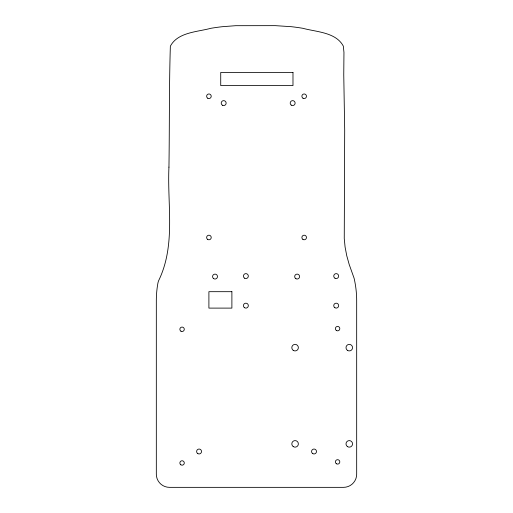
<?xml version="1.0" encoding="UTF-8"?>
<svg xmlns="http://www.w3.org/2000/svg" width="513" height="513" viewBox="0 0 513 513"><rect width="100%" height="100%" fill="white"/><g stroke="black" fill="none" stroke-linecap="round" stroke-linejoin="round"><path stroke-width="0.77" d="M168.944 167.135C167.161 205.136 175.991 245.124 158.575 280.784A16.422 16.422 0 0 0 157.831 283.554A98.534 98.534 0 0 0 156.324 300.708L156.324 474.211A13.146 13.146 0 0 0 169.463 487.35L343.537 487.35A13.146 13.146 0 0 0 356.676 474.211L356.676 300.708A98.534 98.534 0 0 0 354.9 282.073L354.457 279.803A16.422 16.422 0 0 0 353.765 277.283L349.199 264.49L346.737 255.654L345.082 246.971L344.255 238.539L344.691 130.065L343.761 74.827L343.954 52.397L343.351 46.343A8.83 8.83 0 0 0 343.274 46.023C335.791 32.172 316.367 31.986 302.901 28.305A218.891 218.891 0 0 0 291.39 26.695L275.308 25.65L235.672 25.695L222.315 26.702A218.961 218.961 0 0 0 210.811 28.305C197.345 31.986 177.921 32.172 170.438 46.023A8.83 8.83 0 0 0 170.354 46.343C169.091 86.492 169.566 126.916 168.944 167.135M292.981 72.455L220.725 72.455L220.725 85.588L292.981 85.588L292.981 72.455M231.889 291.685L208.9 291.685L208.9 308.108L231.889 308.108L231.889 291.685M336.393 330.494A2.219 2.219 0 0 0 339.811 328.743A2.219 2.219 0 0 0 336.579 326.659A2.219 2.219 0 0 0 336.393 330.494M180.967 331.212A2.219 2.219 0 0 0 184.295 329.288A2.219 2.219 0 0 0 180.967 327.371A2.219 2.219 0 0 0 180.967 331.212M197.845 453.633A2.462 2.462 0 0 0 201.538 451.504A2.462 2.462 0 0 0 197.845 449.369A2.462 2.462 0 0 0 197.845 453.633M312.795 453.633A2.462 2.462 0 0 0 316.495 451.504A2.462 2.462 0 0 0 312.795 449.369A2.462 2.462 0 0 0 312.795 453.633M293.199 446.56A3.283 3.283 0 0 0 298.361 444.168A3.283 3.283 0 0 0 293.712 440.898A3.283 3.283 0 0 0 293.199 446.56M293.199 350.328A3.283 3.283 0 0 0 298.361 347.936A3.283 3.283 0 0 0 293.712 344.665A3.283 3.283 0 0 0 293.199 350.328M347.391 446.56A3.283 3.283 0 0 0 352.553 444.168A3.283 3.283 0 0 0 347.904 440.898A3.283 3.283 0 0 0 347.391 446.56M347.391 350.328A3.283 3.283 0 0 0 352.553 347.936A3.283 3.283 0 0 0 347.904 344.665A3.283 3.283 0 0 0 347.391 350.328M222.45 105.236A2.462 2.462 0 0 0 226.143 103.1A2.462 2.462 0 0 0 222.45 100.965A2.462 2.462 0 0 0 222.45 105.236M291.237 105.107A2.462 2.462 0 0 0 295.11 103.318A2.462 2.462 0 0 0 291.621 100.862A2.462 2.462 0 0 0 291.237 105.107M244.65 278.213A2.462 2.462 0 0 0 248.343 276.084A2.462 2.462 0 0 0 244.65 273.948A2.462 2.462 0 0 0 244.65 278.213M244.541 307.71A2.462 2.462 0 0 0 248.337 305.761A2.462 2.462 0 0 0 244.752 303.452A2.462 2.462 0 0 0 244.541 307.71M334.97 278.213A2.462 2.462 0 0 0 338.663 276.084A2.462 2.462 0 0 0 334.97 273.948A2.462 2.462 0 0 0 334.97 278.213M334.867 307.71A2.462 2.462 0 0 0 338.663 305.761A2.462 2.462 0 0 0 335.072 303.452A2.462 2.462 0 0 0 334.867 307.71M180.8 464.778A2.219 2.219 0 0 0 184.289 463.162A2.219 2.219 0 0 0 181.147 460.956A2.219 2.219 0 0 0 180.8 464.778M336.393 463.758A2.219 2.219 0 0 0 339.811 462.008A2.219 2.219 0 0 0 336.579 459.924A2.219 2.219 0 0 0 336.393 463.758M295.905 278.706A2.462 2.462 0 0 0 299.598 276.578A2.462 2.462 0 0 0 295.905 274.442A2.462 2.462 0 0 0 295.905 278.706M213.607 278.585A2.462 2.462 0 0 0 217.48 276.796A2.462 2.462 0 0 0 213.992 274.34A2.462 2.462 0 0 0 213.607 278.585M207.682 239.424A2.302 2.302 0 0 0 211.228 237.602A2.302 2.302 0 0 0 207.88 235.448A2.302 2.302 0 0 0 207.682 239.424M207.778 98.252A2.302 2.302 0 0 0 211.228 96.258A2.302 2.302 0 0 0 207.778 94.27A2.302 2.302 0 0 0 207.778 98.252M302.933 239.424A2.302 2.302 0 0 0 306.473 237.602A2.302 2.302 0 0 0 303.125 235.448A2.302 2.302 0 0 0 302.933 239.424M303.029 98.252A2.302 2.302 0 0 0 306.479 96.258A2.302 2.302 0 0 0 303.029 94.27A2.302 2.302 0 0 0 303.029 98.252"/></g></svg>
